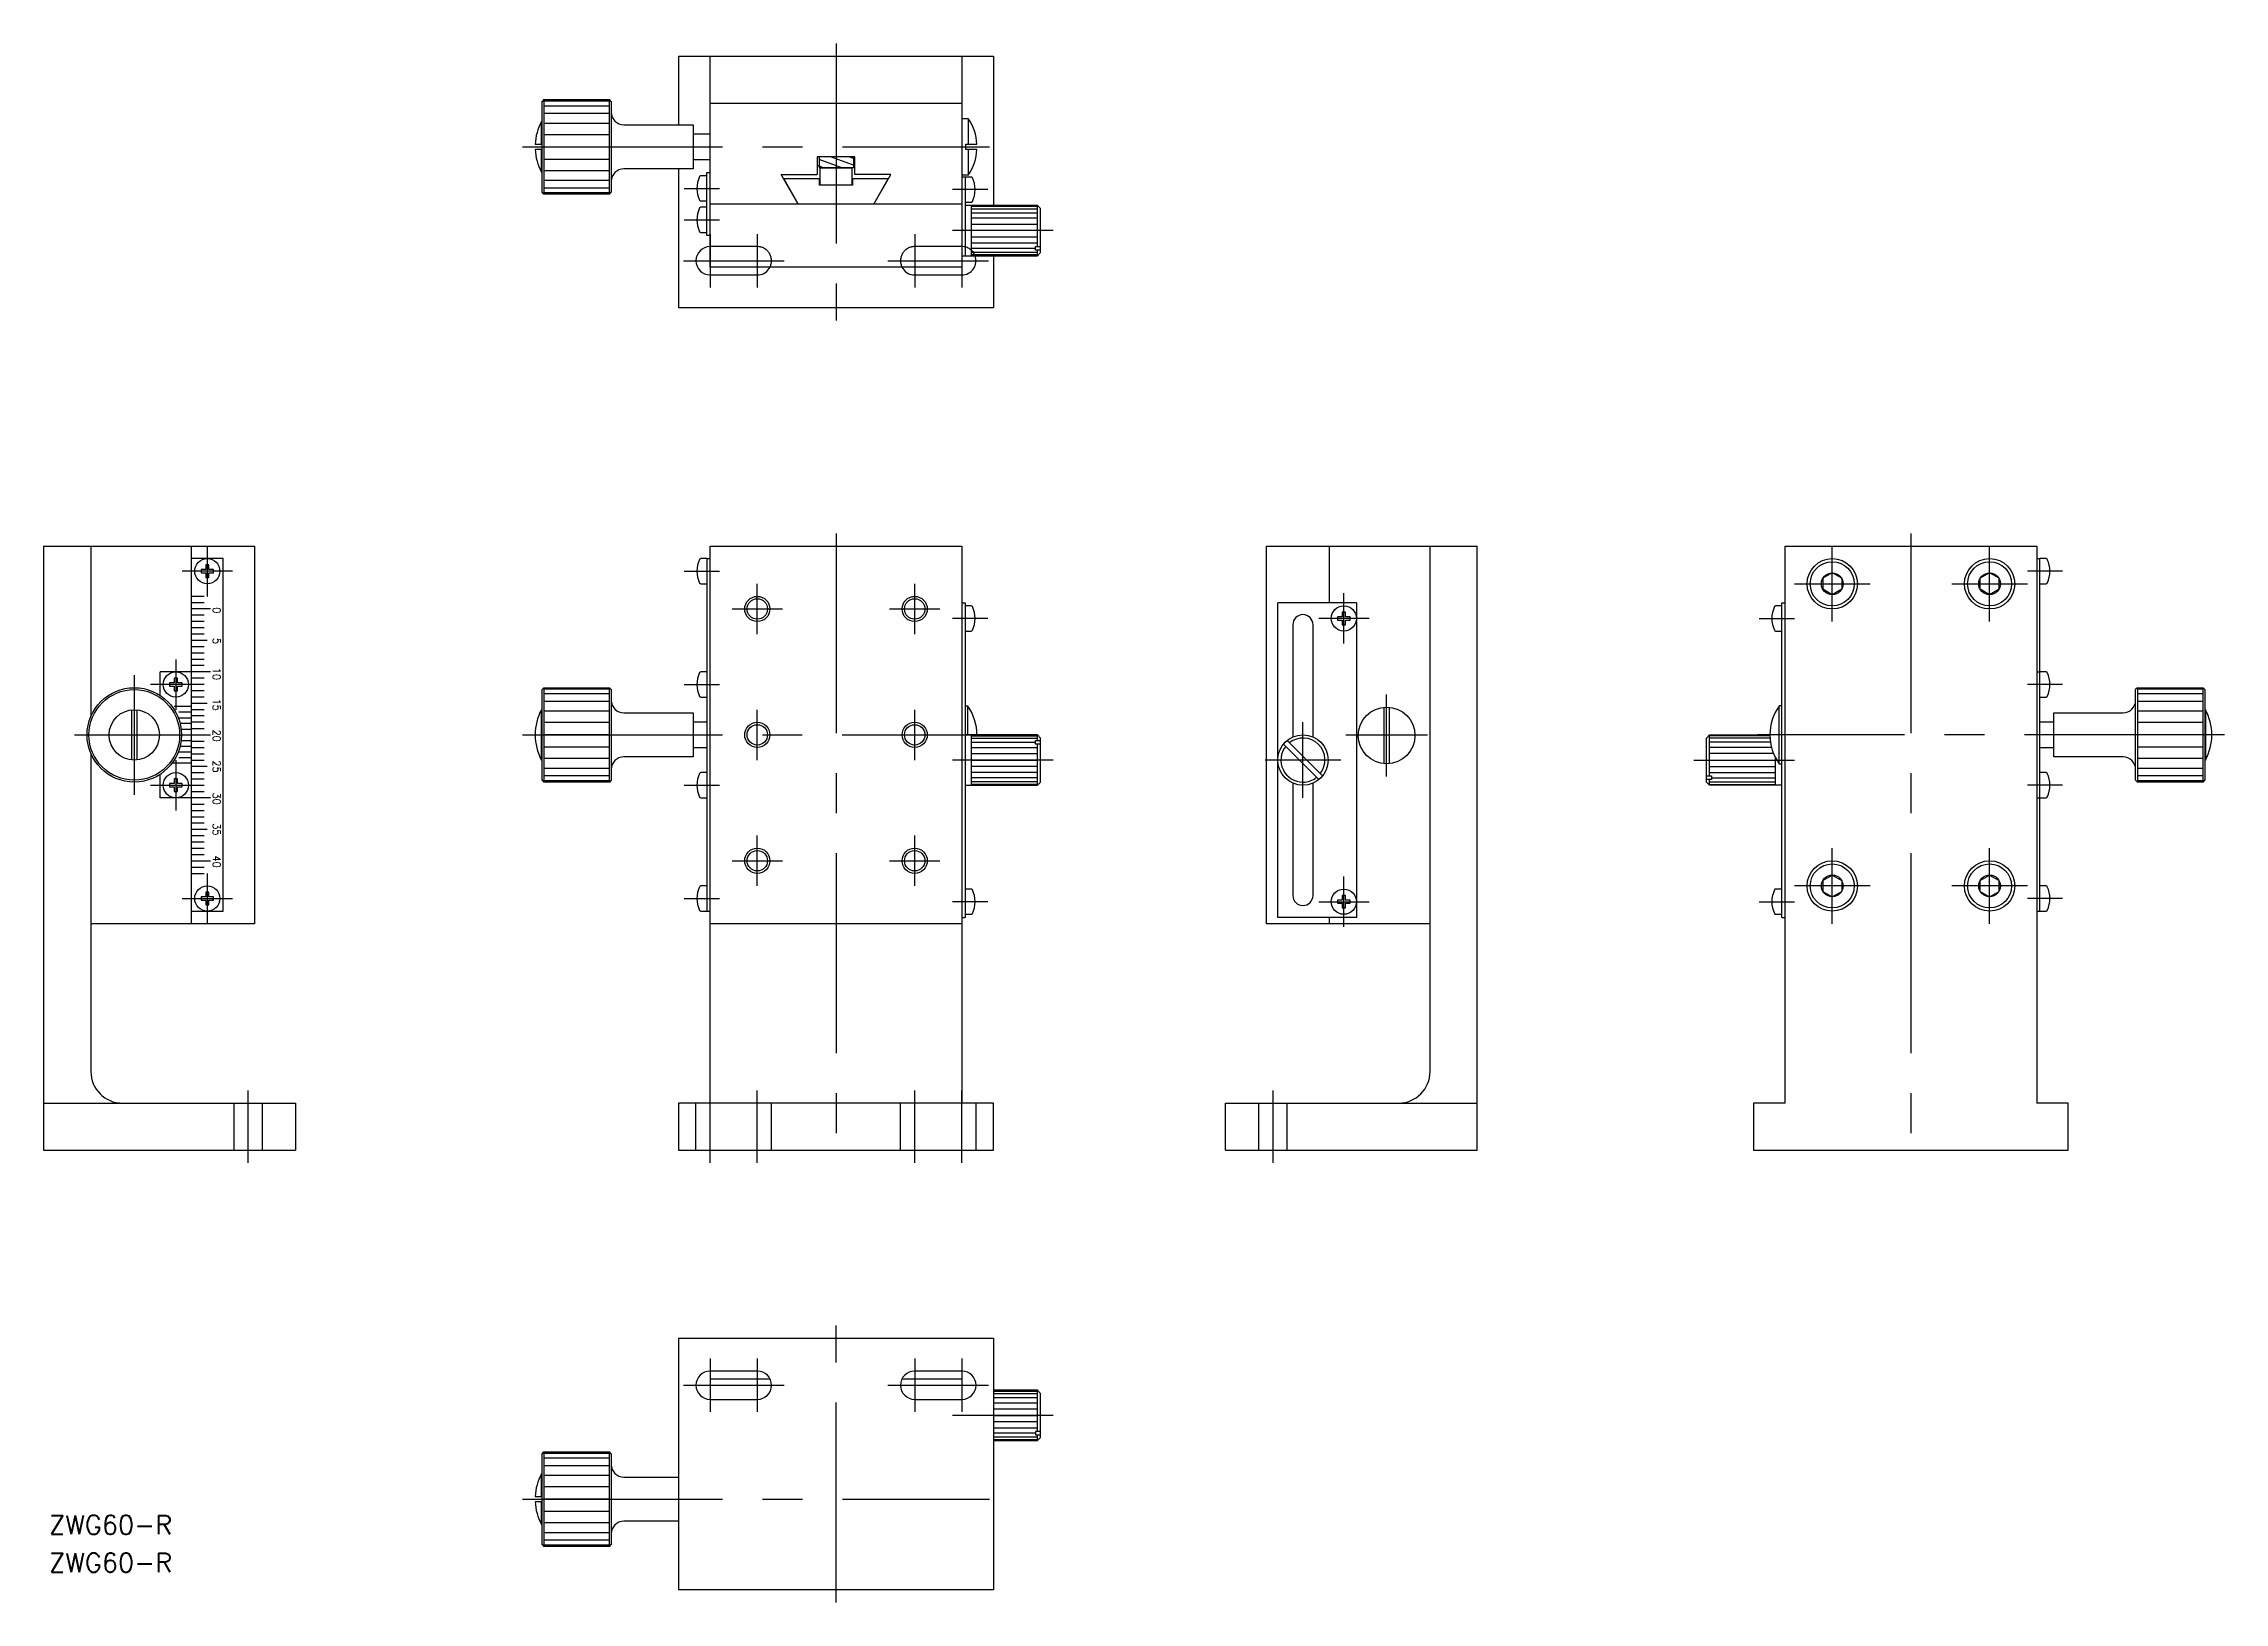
# Model space of a CAD drawing. Extents: x -126 to 221, y -138 to 110.
import ezdxf

# ---------------------------------------------------------------- set-up
doc = ezdxf.new("R2010")
doc.units = 0
doc.linetypes.add('CENTER', pattern=[50.8, 31.75, -6.35, 6.35, -6.35])
doc.linetypes.add('DASHED', pattern=[19.05, 12.7, -6.35])
doc.layers.get('0').update_dxf_attribs({"linetype": 'CONTINUOUS'})
doc.layers.add('CENTER', color=1, linetype='CONTINUOUS')
doc.styles.add('CONVERTER_1', font='txt.shx', dxfattribs={"width": 0.9})
doc.styles.get("Standard").update_dxf_attribs({"font": 'txt.shx', "height": 3, "bigfont": 'bigfont.shx'})

# ---------------------------------------------------------------- blocks, each defined once
blk = doc.blocks.new('*U2')
at = {"color": 7, "linetype": 'CONTINUOUS', "style": 'CONVERTER_1', "width": 0.9}
blk.add_text('30', height=1.25, rotation=270, dxfattribs=at).set_placement((-99.01, -9.16))
blk = doc.blocks.new('*U3')
at = {"color": 7, "linetype": 'CONTINUOUS', "style": 'CONVERTER_1', "width": 0.9}
blk.add_text('25', height=1.25, rotation=270, dxfattribs=at).set_placement((-99.01, -4.06))
blk = doc.blocks.new('*U4')
at = {"color": 7, "linetype": 'CONTINUOUS', "style": 'CONVERTER_1', "width": 0.9}
blk.add_text('35', height=1.25, rotation=270, dxfattribs=at).set_placement((-99.01, -14.06))
blk = doc.blocks.new('*U5')
at = {"color": 7, "linetype": 'CONTINUOUS', "style": 'CONVERTER_1', "width": 0.9}
blk.add_text('40', height=1.25, rotation=270, dxfattribs=at).set_placement((-99.01, -19.16))
blk = doc.blocks.new('*U6')
at = {"color": 7, "linetype": 'CONTINUOUS', "style": 'CONVERTER_1', "width": 0.9}
blk.add_text('10', height=1.25, rotation=270, dxfattribs=at).set_placement((-99.01, 10.66))
blk = doc.blocks.new('*U7')
at = {"color": 7, "linetype": 'CONTINUOUS', "style": 'CONVERTER_1', "width": 0.9}
blk.add_text('20', height=1.25, rotation=270, dxfattribs=at).set_placement((-99.01, 0.84))
blk = doc.blocks.new('*U8')
at = {"color": 7, "linetype": 'CONTINUOUS', "style": 'CONVERTER_1', "width": 0.9}
blk.add_text('5', height=1.25, rotation=270, dxfattribs=at).set_placement((-99.01, 15.38))
blk = doc.blocks.new('*U9')
at = {"color": 7, "linetype": 'CONTINUOUS', "style": 'CONVERTER_1', "width": 0.9}
blk.add_text('15', height=1.25, rotation=270, dxfattribs=at).set_placement((-99.01, 5.75))
blk = doc.blocks.new('*U10')
at = {"color": 7, "linetype": 'CONTINUOUS', "style": 'CONVERTER_1', "width": 0.9}
blk.add_text('0', height=1.25, rotation=270, dxfattribs=at).set_placement((-99.01, 20.28))
blk = doc.blocks.new('*U11')
at = {"color": 7, "linetype": 'CONTINUOUS'}
blk.add_text('ZWG60-R', height=3, dxfattribs=at).set_placement((-125, -133))
blk = doc.blocks.new('*U12')
at = {"color": 7, "linetype": 'CONTINUOUS'}
blk.add_text('ZWG60-R', height=3, dxfattribs=at).set_placement((-125, -127))

msp = doc.modelspace()

# ---------------------------------------------------------------- linework, layer by layer
at = {"color": 7, "linetype": 'CONTINUOUS'}
for p, q in [((-25, 107.82), (25, 107.82)), ((-25, 107.82), (-25, 96.92)), ((-20, 74.32), (-20, 107.82)), ((20, 107.82), (20, 74.32)), ((25, 107.82), (25, 84.12)), ((-46.4, 100.92), (-46.7, 100.62)), ((-46.7, 86.22), (-46.7, 100.62)), ((-46.4, 100.92), (-46.4, 85.92)), ((-46.4, 100.92), (-36, 100.92)), ((-36, 100.66), (-46.4, 100.66)), ((-36, 85.92), (-36, 100.92)), ((-35.7, 100.62), (-36, 100.92)), ((-35.7, 100.62), (-35.7, 86.22)), ((-46.8, 93.82), (-46.8, 97.42)), ((-46.8, 97.42), (-46.7, 97.42)), ((-46.4, 99.91), (-36, 99.91)), ((-36, 98.72), (-46.4, 98.72)), ((-46.4, 97.17), (-36, 97.17)), ((20, 100.32), (-20, 100.32)), ((20, 97.92), (21.01, 97.92)), ((21.01, 97.92), (21.01, 93.82)), ((-47.79, 93.82), (-46.7, 93.82)), ((-46.4, 95.36), (-36, 95.36)), ((-33.7, 96.92), (-22.7, 96.92)), ((-22.7, 96.92), (-22.7, 89.92)), ((-20, 95.42), (-22.7, 95.42)), ((20.6, 93.82), (22.39, 93.82)), ((20.6, 93.02), (20.6, 93.82)), ((-46.7, 93.02), (-47.79, 93.02)), ((-46.8, 89.42), (-46.8, 93.02)), ((-46.4, 93.42), (-36, 93.42)), ((-46.4, 91.48), (-36, 91.48)), ((-22.7, 91.42), (-20, 91.42)), ((-3, 91.82), (-3, 89.02)), ((3, 91.82), (-3, 91.82)), ((-2.7, 90.42), (-3, 90.42)), ((-2.7, 91.82), (-2.7, 90.09)), ((2.8, 90.09), (-2.7, 90.09)), ((-2.5, 87.32), (-2.5, 90.09)), ((2.5, 90.09), (2.5, 87.32)), ((2.8, 91.82), (2.8, 90.09)), ((3, 89.02), (3, 91.82)), ((22.39, 93.02), (20.6, 93.02)), ((21.01, 93.02), (21.01, 88.92)), ((-46.7, 89.42), (-46.8, 89.42)), ((-46.4, 89.67), (-36, 89.67)), ((-46.4, 88.12), (-36, 88.12)), ((-46.4, 86.92), (-36, 86.92)), ((-22.7, 89.92), (-33.7, 89.92)), ((-25, 89.92), (-25, 67.82)), ((-20.5, 88.82), (-21.49, 88.82)), ((-20.5, 89.32), (-20, 89.32)), ((-20.5, 79.32), (-20.5, 89.32)), ((-6, 84.32), (-8.71, 89.02)), ((-8.71, 89.02), (-3, 89.02)), ((-8.31, 88.32), (-6, 84.32)), ((-2.6, 88.32), (-8.31, 88.32)), ((-2.6, 87.32), (-2.6, 88.32)), ((2.6, 87.32), (-2.6, 87.32)), ((2.5, 90.02), (-2.5, 90.02)), ((8.31, 88.32), (2.6, 88.32)), ((2.6, 88.32), (2.6, 87.32)), ((8.71, 89.02), (3, 89.02)), ((6, 84.32), (8.71, 89.02)), ((6, 84.32), (8.31, 88.32)), ((21.01, 88.92), (20, 88.92)), ((21, 88.62), (20, 88.62)), ((21.49, 88.62), (20.5, 88.62)), ((20.5, 88.62), (20.5, 76.12)), ((-46.4, 85.92), (-46.7, 86.22)), ((-46.4, 86.17), (-36, 86.17)), ((-36, 85.92), (-46.4, 85.92)), ((-36, 85.92), (-35.7, 86.22)), ((-21.49, 84.82), (-20.5, 84.82)), ((-20.5, 83.82), (-21.49, 83.82)), ((20, 84.32), (-20, 84.32)), ((20.5, 84.62), (21.49, 84.62)), ((32, 84.12), (20.5, 84.12)), ((21.5, 76.12), (21.5, 84.12)), ((21.5, 83.98), (32, 83.98)), ((21.5, 83.58), (32, 83.58)), ((32, 77.59), (32, 84.12)), ((32, 84.12), (32.5, 83.62)), ((32.5, 76.62), (32.5, 83.62)), ((-21.49, 79.82), (-20.5, 79.82)), ((21.5, 82.95), (32, 82.95)), ((21.5, 82.12), (32, 82.12)), ((21.5, 81.15), (32, 81.15)), ((32, 80.12), (21.5, 80.12)), ((-20, 79.32), (-20.5, 79.32)), ((32, 79.08), (21.5, 79.08)), ((32, 78.12), (21.5, 78.12)), ((31.7, 77.29), (21.5, 77.29)), ((32, 76.65), (21.5, 76.65)), ((32, 76.25), (21.5, 76.25)), ((31.7, 77.02), (31.7, 77.59)), ((31.7, 77.59), (32.5, 77.59)), ((32.5, 77.02), (31.7, 77.02)), ((32, 76.12), (32, 77.02)), ((32.5, 76.62), (32, 76.12)), ((20, 74.32), (-20, 74.32)), ((-20, 73.07), (-12.5, 73.07)), ((12.5, 73.07), (20, 73.07)), ((20, 76.12), (32, 76.12)), ((25, 76.12), (25, 67.82)), ((25, 67.82), (-25, 67.82)), ((-125.88, 30), (-125.88, -66)), ((-125.88, 30), (-92.38, 30)), ((-118.38, 30), (-118.38, 2.94)), ((-102.38, -30), (-102.38, 30)), ((-97.38, 28), (-102.38, 28)), ((-97.38, -28), (-97.38, 28)), ((-92.38, 30), (-92.38, -30)), ((-20.5, 28), (-21.49, 28)), ((-20.5, 28), (-20.5, -28)), ((-20.5, 28), (-20, 28)), ((-20, 30), (20, 30)), ((-20, -58.5), (-20, 30)), ((20, 30), (20, -58.5)), ((68.38, -30), (68.38, 30)), ((68.38, 30), (101.88, 30)), ((78.38, 21), (78.38, 30)), ((94.38, -53.5), (94.38, 30)), ((101.88, -66), (101.88, 30)), ((150.77, 30), (190.77, 30)), ((150.77, -58.5), (150.77, 30)), ((190.77, 30), (190.77, -58.5)), ((190.77, 28), (191.27, 28)), ((191.27, -28), (191.27, 28)), ((192.26, 28), (191.27, 28)), ((-100.88, 26.25), (-100.88, 25.75)), ((-100.13, 26.25), (-100.88, 26.25)), ((-100.88, 25.75), (-100.13, 25.75)), ((-100.13, 27), (-100.13, 26.25)), ((-99.63, 27), (-100.13, 27)), ((-100.13, 25.75), (-100.13, 25)), ((-100.13, 25), (-99.63, 25)), ((-99.63, 26.25), (-99.63, 27)), ((-98.88, 26.25), (-99.63, 26.25)), ((-99.63, 25.75), (-98.88, 25.75)), ((-99.63, 25), (-99.63, 25.75)), ((-98.88, 25.75), (-98.88, 26.25)), ((158.27, 25.73), (156.77, 24.87)), ((156.77, 24.87), (156.77, 23.13)), ((159.77, 24.87), (158.27, 25.73)), ((159.77, 24.87), (159.77, 23.13)), ((183.27, 25.73), (181.77, 24.87)), ((181.77, 23.13), (181.77, 24.87)), ((184.77, 24.87), (183.27, 25.73)), ((184.77, 23.13), (184.77, 24.87)), ((-100.38, 22), (-102.38, 22)), ((-100.38, 21), (-102.38, 21)), ((-21.49, 24), (-20.5, 24)), ((20, 21), (20.5, 21)), ((20.5, 21), (20.5, -29)), ((70.18, -29), (70.18, 21)), ((82.68, 21), (70.18, 21)), ((82.68, 21), (82.68, -29)), ((150.27, -29), (150.27, 21)), ((150.27, 21), (150.77, 21)), ((158.27, 22.27), (156.77, 23.13)), ((159.77, 23.13), (158.27, 22.27)), ((183.27, 22.27), (181.77, 23.13)), ((184.77, 23.13), (183.27, 22.27)), ((191.27, 24), (192.26, 24)), ((-99.38, 20), (-102.38, 20)), ((-100.38, 19), (-102.38, 19)), ((-100.38, 18), (-102.38, 18)), ((21.49, 20.5), (20.5, 20.5)), ((72.58, 17.5), (72.58, -0.33)), ((75.78, -0.33), (75.78, 17.5)), ((79.68, 18.75), (79.68, 18.25)), ((80.43, 18.75), (79.68, 18.75)), ((79.68, 18.25), (80.43, 18.25)), ((80.43, 19.5), (80.43, 18.75)), ((80.93, 19.5), (80.43, 19.5)), ((80.43, 18.25), (80.43, 17.5)), ((80.43, 17.5), (80.93, 17.5)), ((80.93, 18.75), (80.93, 19.5)), ((81.68, 18.75), (80.93, 18.75)), ((80.93, 18.25), (81.68, 18.25)), ((80.93, 17.5), (80.93, 18.25)), ((81.68, 18.25), (81.68, 18.75)), ((150.27, 20.5), (149.28, 20.5)), ((-100.38, 17), (-102.38, 17)), ((-100.38, 16), (-102.38, 16)), ((-99.88, 15), (-102.38, 15)), ((-100.38, 14), (-102.38, 14)), ((20.5, 16.5), (21.49, 16.5)), ((149.28, 16.5), (150.27, 16.5)), ((-100.38, 13), (-102.38, 13)), ((-100.38, 12), (-102.38, 12)), ((-100.38, 11), (-102.38, 11)), ((-99.38, 10), (-107.38, 10)), ((-107.38, 6.28), (-107.38, 10)), ((-105.88, 8.25), (-105.88, 7.75)), ((-105.13, 8.25), (-105.88, 8.25)), ((-105.88, 7.75), (-105.13, 7.75)), ((-105.13, 9), (-105.13, 8.25)), ((-104.63, 9), (-105.13, 9)), ((-105.13, 7.75), (-105.13, 7)), ((-105.13, 7), (-104.63, 7)), ((-104.63, 8.25), (-104.63, 9)), ((-103.88, 8.25), (-104.63, 8.25)), ((-104.63, 7.75), (-103.88, 7.75)), ((-104.63, 7), (-104.63, 7.75)), ((-103.88, 7.75), (-103.88, 8.25)), ((-100.38, 9), (-102.38, 9)), ((-100.38, 8), (-102.38, 8)), ((-100.38, 7), (-102.38, 7)), ((-46.7, 7.2), (-46.4, 7.5)), ((-46.7, -7.2), (-46.7, 7.2)), ((-46.4, 7.5), (-46.4, -7.5)), ((-46.4, 7.5), (-36, 7.5)), ((-36, 7.24), (-46.4, 7.24)), ((-36, -7.5), (-36, 7.5)), ((-35.7, 7.2), (-36, 7.5)), ((-35.7, 7.2), (-35.7, -7.2)), ((-20.5, 10), (-21.49, 10)), ((190.77, 10), (191.27, 10)), ((192.26, 10), (191.27, 10)), ((206.77, 7.5), (206.47, 7.2)), ((206.47, -7.2), (206.47, 7.2)), ((206.77, 7.5), (206.77, -7.5)), ((206.77, 7.5), (217.17, 7.5)), ((217.17, 7.24), (206.77, 7.24)), ((217.17, -7.5), (217.17, 7.5)), ((217.17, 7.5), (217.47, 7.2)), ((217.47, 7.2), (217.47, -7.2)), ((-111.88, -3.98), (-111.88, 3.98)), ((-111.08, 3.98), (-111.08, -3.98)), ((-102.38, 4.5), (-105.14, 4.5)), ((-102.38, 3.6), (-104.38, 3.6)), ((-100.38, 6), (-102.38, 6)), ((-99.88, 5), (-102.38, 5)), ((-100.38, 4), (-102.38, 4)), ((-46.8, -4), (-46.8, 4)), ((-46.8, 4), (-46.7, 4)), ((-36, 6.5), (-46.4, 6.5)), ((-36, 5.3), (-46.4, 5.3)), ((-36, 3.75), (-46.4, 3.75)), ((-33.7, 3.5), (-22.7, 3.5)), ((-22.7, 3.5), (-22.7, -3.5)), ((-21.49, 6), (-20.5, 6)), ((20.5, 4.59), (20.94, 4.59)), ((20.94, 0), (20.94, 4.59)), ((87.08, -4.57), (87.08, 4.4)), ((87.88, 4.4), (87.88, -4.57)), ((149.83, 0), (149.83, 4.59)), ((150.27, 4.59), (149.83, 4.59)), ((191.27, 6), (192.26, 6)), ((193.47, -3.5), (193.47, 3.5)), ((193.47, 3.5), (204.47, 3.5)), ((217.17, 6.5), (206.77, 6.5)), ((217.17, 5.3), (206.77, 5.3)), ((217.17, 3.75), (206.77, 3.75)), ((217.47, 4), (217.57, 4)), ((217.57, 4), (217.57, -4)), ((-104.38, 2.7), (-102.38, 2.7)), ((-102.38, 1.8), (-104.2, 1.8)), ((-104.04, 0.9), (-102.38, 0.9)), ((-103.98, 0), (-102.38, 0)), ((-100.38, 3), (-102.38, 3)), ((-100.38, 2), (-102.38, 2)), ((-102.38, 1), (-100.38, 1)), ((-102.38, 0), (-99.38, 0)), ((-36, 1.94), (-46.4, 1.94)), ((-36, 0), (-46.4, 0)), ((-20.5, 2), (-22.7, 2)), ((32, 0), (20.5, 0)), ((21.5, -8), (21.5, 0)), ((32, -0.9), (32, 0)), ((32, 0), (32.5, -0.5)), ((138.77, 0), (138.27, -0.5)), ((138.77, 0), (148.38, 0)), ((138.77, -6.53), (138.77, 0)), ((149.83, -4.59), (149.83, 0)), ((193.47, 2), (191.27, 2)), ((217.17, 1.94), (206.77, 1.94)), ((217.17, 0), (206.77, 0)), ((-118.38, -2.94), (-118.38, -53.5)), ((-104.38, -2.7), (-102.38, -2.7)), ((-104.2, -1.8), (-102.38, -1.8)), ((-104.04, -0.9), (-102.38, -0.9)), ((-102.38, -1), (-100.38, -1)), ((-102.38, -2), (-100.38, -2)), ((-102.38, -3), (-100.38, -3)), ((-36, -1.94), (-46.4, -1.94)), ((-22.7, -2), (-20.5, -2)), ((21.5, -0.14), (32, -0.14)), ((21.5, -0.54), (32, -0.54)), ((21.5, -1.17), (31.7, -1.17)), ((21.5, -2), (32, -2)), ((21.5, -2.96), (32, -2.96)), ((31.7, -1.47), (31.7, -0.9)), ((31.7, -0.9), (32.5, -0.9)), ((32.5, -1.47), (31.7, -1.47)), ((32, -8), (32, -1.47)), ((32.5, -7.5), (32.5, -0.5)), ((71.09, -1.47), (76.71, -7.1)), ((77.28, -6.53), (71.65, -0.9)), ((138.27, -7.5), (138.27, -0.5)), ((148.38, -0.14), (138.77, -0.14)), ((148.4, -0.54), (138.77, -0.54)), ((148.47, -1.17), (138.77, -1.17)), ((148.63, -2), (138.77, -2)), ((148.95, -2.96), (138.77, -2.96)), ((191.27, -2), (193.47, -2)), ((217.17, -1.94), (206.77, -1.94)), ((-107.38, -10), (-107.38, -6.28)), ((-102.38, -4.5), (-105.38, -4.5)), ((-104.38, -3.6), (-102.38, -3.6)), ((-102.38, -4), (-100.38, -4)), ((-99.88, -5), (-102.38, -5)), ((-102.38, -6), (-100.38, -6)), ((-46.7, -4), (-46.8, -4)), ((-36, -3.75), (-46.4, -3.75)), ((-46.4, -5.3), (-36, -5.3)), ((-36, -6.5), (-46.4, -6.5)), ((-22.7, -3.5), (-33.7, -3.5)), ((-20.5, -6), (-21.49, -6)), ((21.5, -4), (32, -4)), ((32, -5.04), (21.5, -5.04)), ((32, -6), (21.5, -6)), ((32, -6.83), (21.5, -6.83)), ((138.27, -6.53), (139.07, -6.53)), ((138.77, -4), (149.27, -4)), ((138.77, -5.04), (149.27, -5.04)), ((138.77, -6), (149.27, -6)), ((139.07, -6.53), (139.07, -7.1)), ((139.07, -6.83), (149.27, -6.83)), ((149.27, -8), (149.27, -3.66)), ((149.83, -4.59), (150.27, -4.59)), ((192.26, -6), (191.27, -6)), ((204.47, -3.5), (193.47, -3.5)), ((217.17, -3.75), (206.77, -3.75)), ((206.77, -5.3), (217.17, -5.3)), ((217.17, -6.5), (206.77, -6.5)), ((217.57, -4), (217.47, -4)), ((-99.38, -10), (-107.38, -10)), ((-105.13, -7.75), (-105.88, -7.75)), ((-105.88, -7.75), (-105.88, -8.25)), ((-105.88, -8.25), (-105.13, -8.25)), ((-105.13, -7), (-105.13, -7.75)), ((-104.63, -7), (-105.13, -7)), ((-105.13, -8.25), (-105.13, -9)), ((-105.13, -9), (-104.63, -9)), ((-104.63, -7.75), (-104.63, -7)), ((-103.88, -7.75), (-104.63, -7.75)), ((-104.63, -9), (-104.63, -8.25)), ((-104.63, -8.25), (-103.88, -8.25)), ((-103.88, -8.25), (-103.88, -7.75)), ((-102.38, -7), (-100.38, -7)), ((-102.38, -8), (-100.38, -8)), ((-102.38, -9), (-100.38, -9)), ((-46.7, -7.2), (-46.4, -7.5)), ((-46.4, -7.24), (-36, -7.24)), ((-36, -7.5), (-46.4, -7.5)), ((-35.7, -7.2), (-36, -7.5)), ((-21.49, -10), (-20.5, -10)), ((20.5, -8), (32, -8)), ((32, -7.46), (21.5, -7.46)), ((32, -7.86), (21.5, -7.86)), ((32.5, -7.5), (32, -8)), ((72.58, -7.67), (72.58, -25.5)), ((75.78, -25.5), (75.78, -7.67)), ((139.07, -7.1), (138.27, -7.1)), ((138.27, -7.5), (138.77, -8)), ((138.77, -8), (138.77, -7.1)), ((138.77, -7.46), (149.27, -7.46)), ((138.77, -7.86), (149.27, -7.86)), ((150.27, -8), (138.77, -8)), ((190.77, -10), (191.27, -10)), ((191.27, -10), (192.26, -10)), ((206.77, -7.5), (206.47, -7.2)), ((206.77, -7.24), (217.17, -7.24)), ((217.17, -7.5), (206.77, -7.5)), ((217.17, -7.5), (217.47, -7.2)), ((-102.38, -11), (-100.38, -11)), ((-102.38, -12), (-100.38, -12)), ((-102.38, -13), (-100.38, -13)), ((-102.38, -14), (-100.38, -14)), ((-102.38, -15), (-99.88, -15)), ((-102.38, -16), (-100.38, -16)), ((-102.38, -17), (-100.38, -17)), ((-102.38, -18), (-100.38, -18)), ((-102.38, -19), (-100.38, -19)), ((-102.38, -20), (-99.38, -20)), ((-102.38, -21), (-100.38, -21)), ((-102.38, -22), (-100.38, -22)), ((-20.5, -24), (-21.49, -24)), ((156.77, -23.13), (158.27, -22.27)), ((156.77, -23.13), (156.77, -24.87)), ((158.27, -22.27), (159.77, -23.13)), ((159.77, -23.13), (159.77, -24.87)), ((181.77, -23.13), (183.27, -22.27)), ((181.77, -24.87), (181.77, -23.13)), ((183.27, -22.27), (184.77, -23.13)), ((184.77, -24.87), (184.77, -23.13)), ((192.26, -24), (191.27, -24)), ((192.26, -24), (191.27, -24)), ((-100.13, -25.75), (-100.88, -25.75)), ((-100.88, -25.75), (-100.88, -26.25)), ((-100.88, -26.25), (-100.13, -26.25)), ((-99.63, -25), (-100.13, -25)), ((-100.13, -25), (-100.13, -25.75)), ((-100.13, -26.25), (-100.13, -27)), ((-100.13, -27), (-99.63, -27)), ((-99.63, -25.75), (-99.63, -25)), ((-98.88, -25.75), (-99.63, -25.75)), ((-99.63, -27), (-99.63, -26.25)), ((-99.63, -26.25), (-98.88, -26.25)), ((-98.88, -26.25), (-98.88, -25.75)), ((21.49, -24.5), (20.5, -24.5)), ((80.43, -26.25), (79.68, -26.25)), ((79.68, -26.25), (79.68, -26.75)), ((79.68, -26.75), (80.43, -26.75)), ((80.93, -25.5), (80.43, -25.5)), ((80.43, -25.5), (80.43, -26.25)), ((80.43, -26.75), (80.43, -27.5)), ((80.43, -27.5), (80.93, -27.5)), ((80.93, -26.25), (80.93, -25.5)), ((81.68, -26.25), (80.93, -26.25)), ((80.93, -27.5), (80.93, -26.75)), ((80.93, -26.75), (81.68, -26.75)), ((81.68, -26.75), (81.68, -26.25)), ((150.27, -24.5), (149.28, -24.5)), ((156.77, -24.87), (158.27, -25.73)), ((158.27, -25.73), (159.77, -24.87)), ((181.77, -24.87), (183.27, -25.73)), ((183.27, -25.73), (184.77, -24.87)), ((-92.38, -30), (-118.38, -30)), ((-102.38, -28), (-97.38, -28)), ((-21.49, -28), (-20.5, -28)), ((-20.5, -28), (-20, -28)), ((20, -30), (-20, -30)), ((20, -29), (20.5, -29)), ((20.5, -28.5), (21.49, -28.5)), ((94.38, -30), (68.38, -30)), ((82.68, -29), (70.18, -29)), ((78.38, -30), (78.38, -29)), ((149.28, -28.5), (150.27, -28.5)), ((149.28, -28.5), (150.27, -28.5)), ((150.27, -29), (150.77, -29)), ((190.77, -28), (191.27, -28)), ((191.27, -28), (192.26, -28)), ((191.27, -28), (192.26, -28)), ((-125.88, -58.5), (-85.88, -58.5)), ((-85.88, -58.5), (-85.88, -66)), ((25, -58.5), (-25, -58.5)), ((-25, -58.5), (-25, -66)), ((25, -66), (25, -58.5)), ((61.88, -58.5), (101.88, -58.5)), ((61.88, -66), (61.88, -58.5)), ((150.77, -58.5), (145.77, -58.5)), ((145.77, -58.5), (145.77, -66)), ((195.77, -58.5), (190.77, -58.5)), ((195.77, -66), (195.77, -58.5)), ((-125.88, -66), (-85.88, -66)), ((-25, -66), (25, -66)), ((61.88, -66), (101.88, -66)), ((145.77, -66), (195.77, -66)), ((-25, -95.82), (-25, -135.82)), ((-25, -95.82), (25, -95.82)), ((-25, -95.82), (25, -95.82)), ((25, -95.82), (25, -135.82)), ((-12.5, -101.07), (-20, -101.07)), ((-20, -102.32), (-20, -105.57)), ((-20, -102.32), (-10.48, -102.32)), ((10.48, -102.32), (20, -102.32)), ((20, -101.07), (12.5, -101.07)), ((20, -102.32), (20, -105.57)), ((-20, -105.57), (-12.5, -105.57)), ((12.5, -105.57), (20, -105.57)), ((32, -104.12), (25, -104.12)), ((25, -104.25), (32, -104.25)), ((25, -104.65), (32, -104.65)), ((25, -105.29), (32, -105.29)), ((25, -106.12), (32, -106.12)), ((25, -107.08), (32, -107.08)), ((32, -104.12), (32.5, -104.62)), ((32, -110.65), (32, -104.12)), ((32.5, -111.62), (32.5, -104.62)), ((25, -108.12), (32, -108.12)), ((32, -109.15), (25, -109.15)), ((32, -110.12), (25, -110.12)), ((32.5, -110.65), (31.7, -110.65)), ((31.7, -110.65), (31.7, -111.22)), ((-46.7, -114.22), (-46.4, -113.92)), ((-46.7, -128.62), (-46.7, -114.22)), ((-46.4, -113.92), (-46.4, -128.92)), ((-46.4, -113.92), (-36, -113.92)), ((-36, -114.17), (-46.4, -114.17)), ((-36, -128.92), (-36, -113.92)), ((-35.7, -114.22), (-36, -113.92)), ((-35.7, -114.22), (-35.7, -128.62)), ((31.7, -110.95), (25, -110.95)), ((32, -111.58), (25, -111.58)), ((32, -111.98), (25, -111.98)), ((25, -112.12), (32, -112.12)), ((31.7, -111.22), (32.5, -111.22)), ((32, -112.12), (32, -111.22)), ((32.5, -111.62), (32, -112.12)), ((-46.8, -117.42), (-46.7, -117.42)), ((-46.8, -121.02), (-46.8, -117.42)), ((-36, -114.92), (-46.4, -114.92)), ((-36, -116.12), (-46.4, -116.12)), ((-36, -117.67), (-46.4, -117.67)), ((-47.79, -121.02), (-46.7, -121.02)), ((-36, -119.48), (-46.4, -119.48)), ((-33.7, -117.92), (-25, -117.92)), ((-46.7, -121.82), (-47.79, -121.82)), ((-46.8, -125.42), (-46.8, -121.82)), ((-36, -121.42), (-46.4, -121.42)), ((-36, -123.36), (-46.4, -123.36)), ((-46.7, -125.42), (-46.8, -125.42)), ((-36, -125.17), (-46.4, -125.17)), ((-46.4, -126.72), (-36, -126.72)), ((-36, -127.91), (-46.4, -127.91)), ((-25, -124.92), (-33.7, -124.92)), ((-46.7, -128.62), (-46.4, -128.92)), ((-46.4, -128.66), (-36, -128.66)), ((-36, -128.92), (-46.4, -128.92)), ((-36, -128.92), (-35.7, -128.62)), ((25, -135.82), (-25, -135.82))]:
    msp.add_line(p, q, dxfattribs=at)
at = {"color": 3, "linetype": 'CONTINUOUS'}
for p, q in [((0.95, 90.09), (-2.7, 91.42)), ((-1.97, 90.09), (-2.7, 90.36)), ((2.8, 90.49), (-0.86, 91.82)), ((2.8, 91.55), (2.06, 91.82))]:
    msp.add_line(p, q, dxfattribs=at)
at = {"color": 3, "linetype": 'DASHED'}
for p, q in [((-12.5, 77.57), (-20, 77.57)), ((20, 77.57), (12.5, 77.57)), ((-95.63, -66), (-95.63, -58.5)), ((-91.13, -66), (-91.13, -58.5)), ((-22.25, -66), (-22.25, -58.5)), ((-10.25, -66), (-10.25, -58.5)), ((10.25, -66), (10.25, -58.5)), ((22.25, -66), (22.25, -58.5)), ((67.13, -58.5), (67.13, -66)), ((71.63, -58.5), (71.63, -66))]:
    msp.add_line(p, q, dxfattribs=at)
at = {"color": 7, "linetype": 'CONTINUOUS'}
for centre, radius in [((-99.88, 26), 2), ((158.27, 24), 4), ((183.27, 24), 4), ((158.27, 24), 3.5), ((158.27, 24), 1.73), ((183.27, 24), 3.5), ((183.27, 24), 1.73), ((-12.5, 20), 1.62), ((12.5, 20), 1.62), ((80.68, 18.5), 2), ((-111.48, 0), 7.5), ((-111.48, 0), 7.2), ((-104.88, 8), 2), ((-111.48, 0), 4), ((87.48, -0.09), 4.5), ((-12.5, 0), 1.62), ((12.5, 0), 1.62), ((74.18, -4), 4), ((-104.88, -8), 2), ((-12.5, -20), 1.62), ((12.5, -20), 1.62), ((158.27, -24), 4), ((158.27, -24), 3.5), ((183.27, -24), 4), ((183.27, -24), 3.5), ((-99.88, -26), 2), ((158.27, -24), 1.73), ((183.27, -24), 1.73), ((80.68, -26.5), 2)]:
    msp.add_circle(centre, radius, dxfattribs=at)
at = {"color": 3, "linetype": 'CONTINUOUS'}
for centre in [(-12.5, 20), (12.5, 20), (-12.5, 0), (12.5, 0), (-12.5, -20), (12.5, -20)]:
    msp.add_circle(centre, 2, dxfattribs=at)
at = {"color": 7, "linetype": 'CONTINUOUS'}
for centre, radius, start, end in [((-39.3, 93.42), 8.5, 151.9275, 177.3027), ((-33.7, 98.92), 2, 180, 270), ((14.4, 93.42), 8, 2.866, 34.2289), ((-39.3, 93.42), 8.5, 182.6973, 208.0725), ((14.4, 93.42), 8, 325.7711, 357.134), ((-33.7, 87.92), 2, 90, 180), ((-17.75, 86.82), 4.35, 154.3284, 205.6716), ((-21.49, 88.62), 0.2, 90, 154.3284), ((21.49, 88.42), 0.2, 25.6716, 90), ((17.75, 86.62), 4.35, 334.3284, 25.6716), ((-17.75, 81.82), 4.35, 154.3284, 205.6716), ((-21.49, 85.02), 0.2, 205.6716, 270), ((-21.49, 83.62), 0.2, 90, 154.3284), ((21.49, 84.82), 0.2, 270, 334.3284), ((-21.49, 80.02), 0.2, 205.6716, 270), ((-20, 75.32), 2.25, 90, 270), ((-12.5, 75.32), 2.25, 270, 333.6122), ((12.5, 75.32), 2.25, 206.3878, 270), ((20, 75.32), 2.25, 270, 20.8275), ((-17.75, 26), 4.35, 154.3284, 205.6716), ((-21.49, 27.8), 0.2, 90, 154.3284), ((192.26, 27.8), 0.2, 25.6716, 90), ((188.51, 26), 4.35, 334.3284, 25.6716), ((-21.49, 24.2), 0.2, 205.6716, 270), ((192.26, 24.2), 0.2, 270, 334.3284), ((21.49, 20.3), 0.2, 25.6716, 90), ((17.75, 18.5), 4.35, 334.3284, 25.6716), ((74.18, 17.5), 1.6, 0, 180), ((153.02, 18.5), 4.35, 154.3284, 205.6716), ((149.28, 20.3), 0.2, 90, 154.3284), ((21.49, 16.7), 0.2, 270, 334.3284), ((149.28, 16.7), 0.2, 205.6716, 270), ((-17.75, 8), 4.35, 154.3284, 205.6716), ((-21.49, 9.8), 0.2, 90, 154.3284), ((192.26, 9.8), 0.2, 25.6716, 90), ((188.51, 8), 4.35, 334.3284, 25.6716), ((-39.3, 0), 8.5, 151.9275, 180), ((-33.7, 5.5), 2, 180, 270), ((-21.49, 6.2), 0.2, 205.6716, 270), ((14.39, 0), 8, 0, 34.9854), ((156.38, 0), 8, 145.0146, 180), ((192.26, 6.2), 0.2, 270, 334.3284), ((204.47, 5.5), 2, 270, 0), ((210.07, 0), 8.5, 0, 28.0725), ((-39.3, 0), 8.5, 180, 208.0725), ((156.38, 0), 8, 180, 214.9854), ((210.07, 0), 8.5, 331.9275, 0), ((74.18, -4), 3.5, 141.5624, 270), ((74.18, -4), 3.5, 321.5624, 128.4376), ((-33.7, -5.5), 2, 90, 180), ((-17.75, -8), 4.35, 154.3284, 205.6716), ((-21.49, -6.2), 0.2, 90, 154.3284), ((74.18, -4), 3.5, 270, 308.4376), ((192.26, -6.2), 0.2, 25.6716, 90), ((188.51, -8), 4.35, 334.3284, 25.6716), ((204.47, -5.5), 2, 0, 90), ((-21.49, -9.8), 0.2, 205.6716, 270), ((192.26, -9.8), 0.2, 270, 334.3284), ((-17.75, -26), 4.35, 154.3284, 205.6716), ((-21.49, -24.2), 0.2, 90, 154.3284), ((192.26, -24.2), 0.2, 25.6716, 90), ((192.26, -24.2), 0.2, 25.6716, 90), ((188.51, -26), 4.35, 334.3284, 25.6716), ((188.51, -26), 4.35, 334.3284, 25.6716), ((21.49, -24.7), 0.2, 25.6716, 90), ((17.75, -26.5), 4.35, 334.3284, 25.6716), ((74.18, -25.5), 1.6, 180, 0), ((153.02, -26.5), 4.35, 154.3284, 205.6716), ((149.28, -24.7), 0.2, 90, 154.3284), ((-21.49, -27.8), 0.2, 205.6716, 270), ((21.49, -28.3), 0.2, 270, 334.3284), ((149.28, -28.3), 0.2, 205.6716, 270), ((149.28, -28.3), 0.2, 205.6716, 270), ((192.26, -27.8), 0.2, 270, 334.3284), ((192.26, -27.8), 0.2, 270, 334.3284), ((-113.38, -53.5), 5, 180, 270), ((89.38, -53.5), 5, 270, 0), ((-20, -103.32), 2.25, 90, 270), ((-12.5, -103.32), 2.25, 270, 90), ((12.5, -103.32), 2.25, 90, 270), ((20, -103.32), 2.25, 270, 90), ((-39.3, -121.42), 8.5, 151.9275, 177.3027), ((-33.7, -115.92), 2, 180, 270), ((-39.3, -121.42), 8.5, 182.6973, 208.0725), ((-33.7, -126.92), 2, 90, 180)]:
    msp.add_arc(centre, radius, start, end, dxfattribs=at)
at = {"color": 3, "linetype": 'DASHED'}
for centre, start, end in [((-12.5, 75.32), 333.6122, 90), ((12.5, 75.32), 90, 206.3878), ((20, 75.32), 20.8275, 90)]:
    msp.add_arc(centre, 2.25, start, end, dxfattribs=at)
at = {"layer": 'CENTER', "color": 1, "linetype": 'CENTER'}
for p, q in [((0, 109.82), (0, 65.82)), ((-49.79, 93.42), (24.39, 93.42)), ((-24.1, 86.82), (-18.5, 86.82)), ((24.1, 86.62), (18.5, 86.62)), ((-24.1, 81.82), (-18.5, 81.82)), ((34.5, 80.12), (18.5, 80.12)), ((-20, 79.57), (-20, 71.07)), ((-12.5, 79.57), (-12.5, 71.07)), ((12.5, 79.57), (12.5, 71.07)), ((20, 79.57), (20, 71.07)), ((-24.25, 75.32), (-8.25, 75.32)), ((8.25, 75.32), (24.25, 75.32)), ((0, 32), (0, -68)), ((170.77, 32), (170.77, -68)), ((-99.88, 30), (-99.88, 22)), ((158.27, 18), (158.27, 30)), ((183.27, 18), (183.27, 30)), ((-95.88, 26), (-103.88, 26)), ((-24.1, 26), (-18.5, 26)), ((194.87, 26), (189.27, 26)), ((-12.5, 16), (-12.5, 24)), ((12.5, 16), (12.5, 24)), ((80.68, 14.5), (80.68, 22.5)), ((152.27, 24), (164.27, 24)), ((177.27, 24), (189.27, 24)), ((-16.5, 20), (-8.5, 20)), ((8.5, 20), (16.5, 20)), ((24.1, 18.5), (18.5, 18.5)), ((84.68, 18.5), (76.68, 18.5)), ((146.67, 18.5), (152.27, 18.5)), ((-104.88, 12), (-104.88, 4)), ((-111.48, 9.5), (-111.48, -9.5)), ((-100.88, 8), (-108.88, 8)), ((-24.1, 8), (-18.5, 8)), ((194.87, 8), (189.27, 8)), ((-12.5, -4), (-12.5, 4)), ((12.5, -4), (12.5, 4)), ((87.48, -6.59), (87.48, 6.41)), ((-120.98, 0), (-101.98, 0)), ((-49.8, 0), (24.39, 0)), ((74.18, -10), (74.18, 2)), ((80.98, 0), (93.98, 0)), ((220.57, 0), (146.38, 0)), ((-104.88, -4), (-104.88, -12)), ((34.5, -4), (18.5, -4)), ((80.18, -4), (68.18, -4)), ((136.27, -4), (152.27, -4)), ((-108.88, -8), (-100.88, -8)), ((-24.1, -8), (-18.5, -8)), ((194.87, -8), (189.27, -8)), ((-12.5, -24), (-12.5, -16)), ((12.5, -24), (12.5, -16)), ((-16.5, -20), (-8.5, -20)), ((8.5, -20), (16.5, -20)), ((158.27, -30), (158.27, -18)), ((183.27, -30), (183.27, -18)), ((-99.88, -22), (-99.88, -30)), ((80.68, -30.5), (80.68, -22.5)), ((164.27, -24), (152.27, -24)), ((189.27, -24), (177.27, -24)), ((-103.88, -26), (-95.88, -26)), ((-24.1, -26), (-18.5, -26)), ((24.1, -26.5), (18.5, -26.5)), ((76.68, -26.5), (84.68, -26.5)), ((146.67, -26.5), (152.27, -26.5)), ((194.87, -26), (189.27, -26)), ((-93.38, -68), (-93.38, -56.5)), ((-20, -68), (-20, -56.5)), ((-12.5, -68), (-12.5, -56.5)), ((12.5, -68), (12.5, -56.5)), ((20, -68), (20, -56.5)), ((69.38, -56.5), (69.38, -68)), ((0, -137.82), (0, -93.82)), ((-20, -99.07), (-20, -107.57)), ((-12.5, -99.07), (-12.5, -107.57)), ((12.5, -99.07), (12.5, -107.57)), ((20, -99.07), (20, -107.57)), ((-24.25, -103.32), (-8.25, -103.32)), ((8.25, -103.32), (24.25, -103.32)), ((34.5, -108.12), (18.5, -108.12)), ((-49.79, -121.42), (24.39, -121.42))]:
    msp.add_line(p, q, dxfattribs=at)

# ---------------------------------------------------------------- block references
at = {"color": 7, "linetype": 'CONTINUOUS'}
for name in ['*U10', '*U8', '*U6', '*U9', '*U7', '*U3', '*U2', '*U4', '*U5', '*U12', '*U11']:
    msp.add_blockref(name, (0, 0), dxfattribs=at)

doc.saveas('drawing.dxf')
